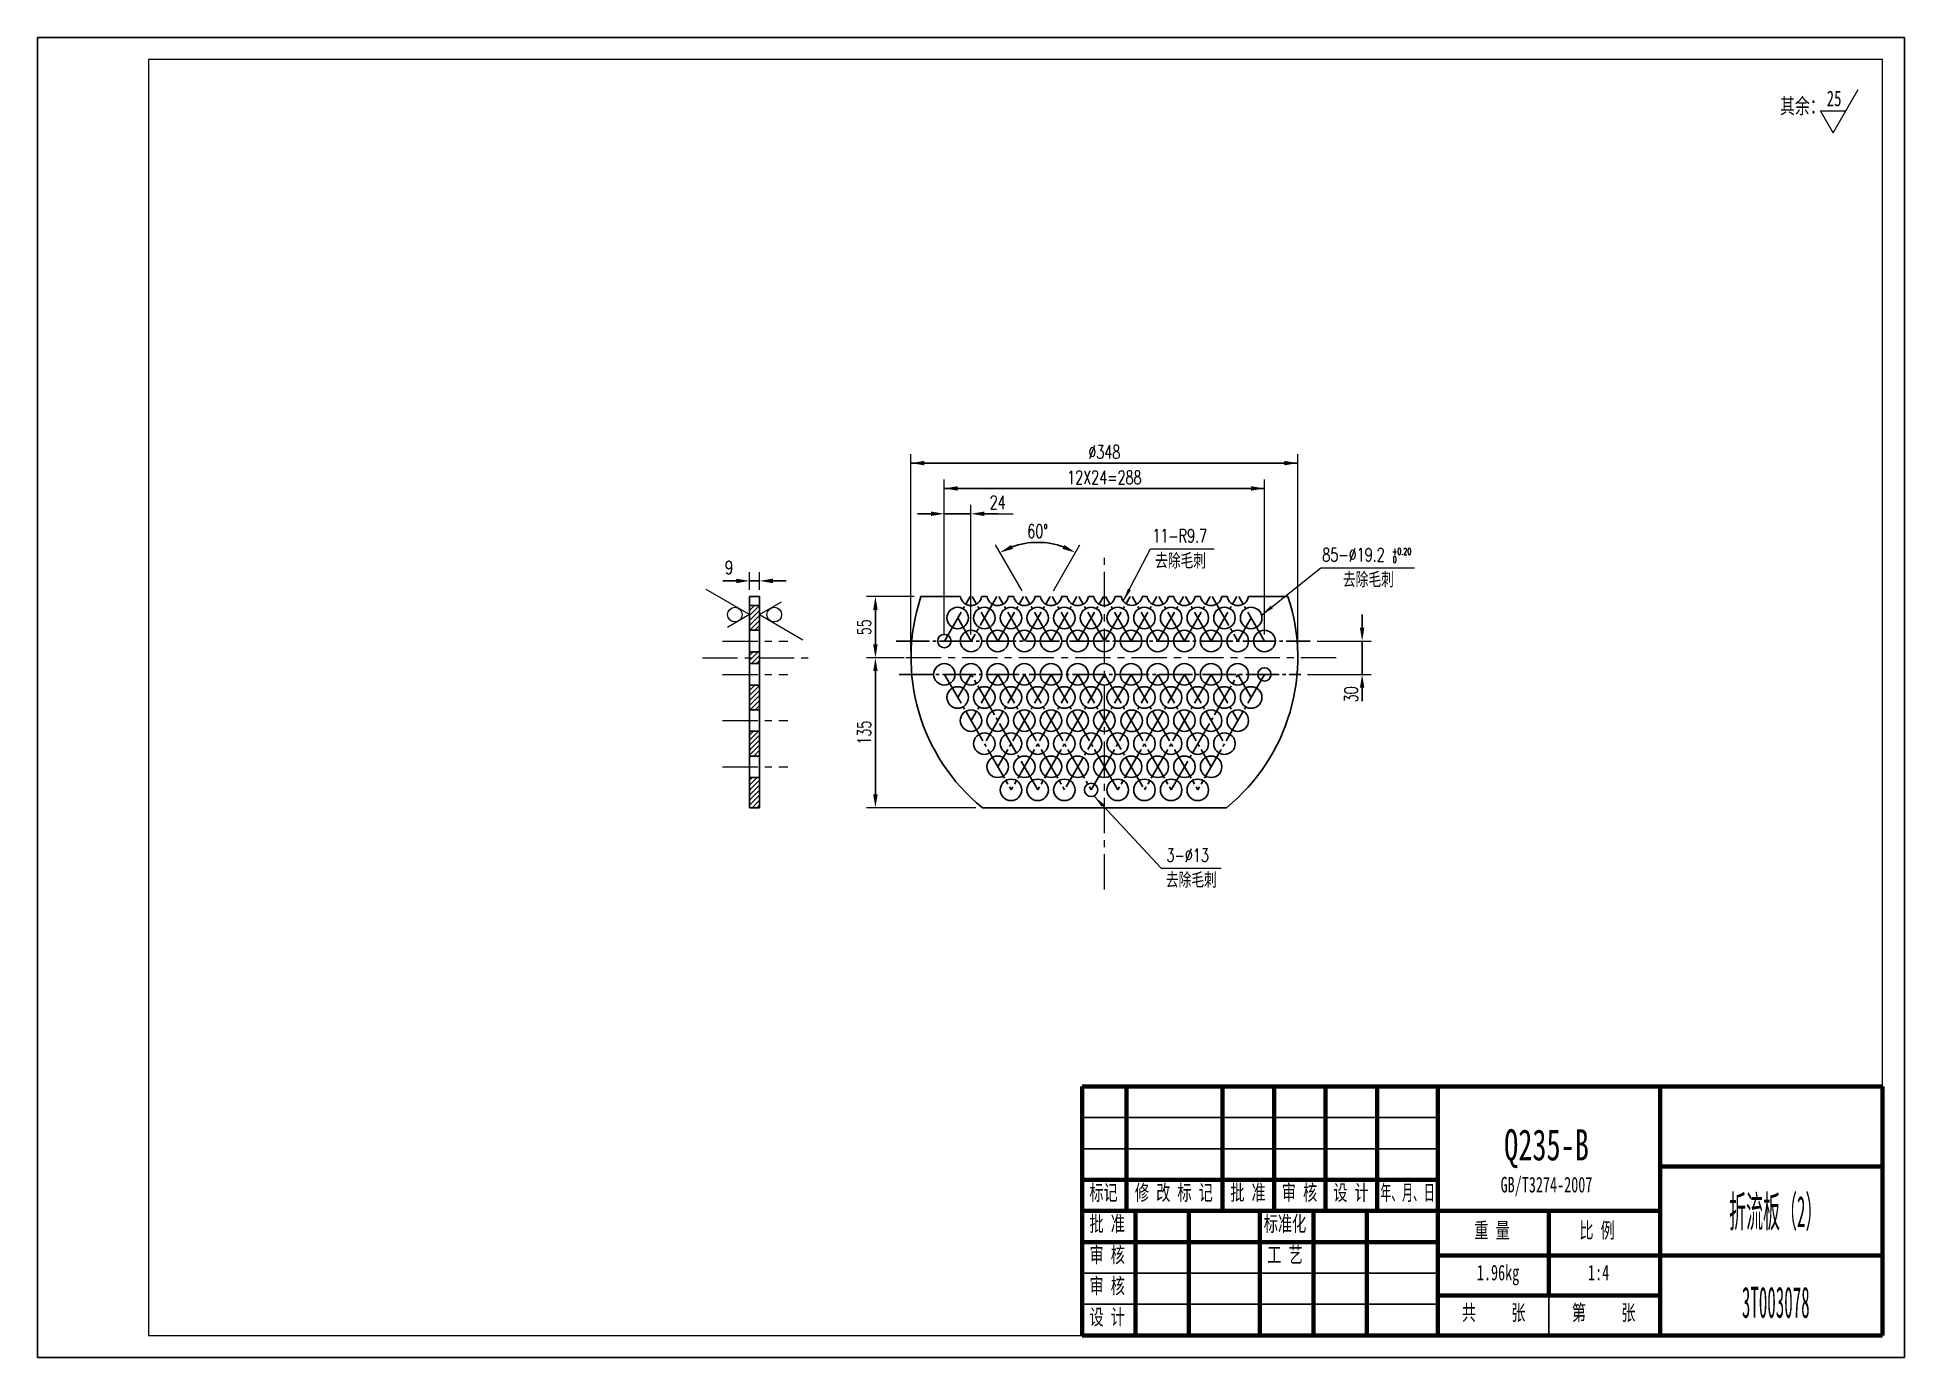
# Model space of a CAD drawing. Header units: millimetres. Extents: x 0 to 1680, y 0 to 1188.
import ezdxf

# ---------------------------------------------------------------- set-up
doc = ezdxf.new("R2010")
doc.units = ezdxf.units.MM
for name, pattern in [('CENTER', [50.8, 31.75, -6.35, 6.35, -6.35]), ('EB_DASH', [6, 3, -3]), ('EB_DASHDOT', [39, 30, -3, 3, -3])]:
    doc.linetypes.add(name, pattern=pattern)
for name, color, linetype, lineweight in [('25C', 1, 'CENTER', 18), ('CAXA1', 1, 'EB_DASHDOT', 25), ('CAXA3', 7, 'Continuous', 25), ('尺寸线', 4, 'Continuous', 9), ('标注线', 4, 'Continuous', 5), ('点划线', 1, 'EB_DASHDOT', 5), ('粗线', 7, 'Continuous', 15), ('虚线', 2, 'EB_DASH', 5)]:
    doc.layers.add(name, color=color, linetype=linetype, lineweight=lineweight)
doc.layers.add('边框', color=7, linetype='Continuous', lineweight=18, plot=False)
doc.styles.get("Standard").update_dxf_attribs({"font": 'romans.shx', "width": 0.7})
doc.styles.add('TextStyle1', font='', dxfattribs={"width": 0.510669})
doc.styles.add('UserTxtStyle4', font='', dxfattribs={"width": 0.667})
doc.styles.add('机械', font='', dxfattribs={"width": 0.4})
doc.styles.add('标准', font='', dxfattribs={"width": 0.667})
doc.styles.get('TextStyle1').set_extended_font_data('宋体')
doc.styles.get('UserTxtStyle4').set_extended_font_data('宋体')
doc.styles.get('机械').set_extended_font_data('宋体')
doc.styles.get('标准').set_extended_font_data('宋体')
doc.dimstyles.new('标准', dxfattribs={"dimscale": 4, "dimtxt": 3, "dimasz": 3, "dimexe": 2, "dimexo": 1.5, "dimgap": 1, "dimtad": 1, "dimdec": 1, "dimzin": 12, "dimdsep": 46, "dimtxsty": 'Standard', "dimcen": 0, "dimdle": 6, "dimclrd": 256, "dimclre": 256, "dimclrt": 256, "dimadec": 1, "dimazin": 3, "dimtfac": 1, "dimtdec": 1, "dimtmove": 1, "dimatfit": 0, "dimfxl": 0, "dimtolj": 1, "dimarcsym": 0})

# ---------------------------------------------------------------- blocks, each defined once
blk = doc.blocks.new('*X41')
at = {"layer": '尺寸线', "linetype": 'ByBlock'}
for points in [[(816, 782.1), (828, 780.1), (828, 784.1)], [(1104, 782.1), (1092, 780.1), (1092, 784.1)]]:
    blk.add_hatch(color=256, dxfattribs=at).paths.add_polyline_path(points, flags=0)
for p, q in [((816, 650.8), (816, 790.1)), ((1104, 650.8), (1104, 790.1))]:
    blk.add_line(p, q, dxfattribs=at)
at = {"layer": '尺寸线', "linetype": 'ByBlock', "lineweight": -2}
for p, q in [((816, 782.1), (1104, 782.1)), ((816, 644.8), (816, 644.8))]:
    blk.add_line(p, q, dxfattribs=at)
at = {"layer": '尺寸线', "linetype": 'ByBlock', "insert": (960, 792.1), "char_height": 12, "width": 100.8, "attachment_point": 5}
blk.add_mtext('12X24=288', dxfattribs=at)
blk = doc.blocks.new('*X42')
at = {"layer": '尺寸线', "linetype": 'ByBlock'}
for points in [[(816, 759.3), (804, 757.3), (804, 761.3)], [(840, 759.3), (852, 757.3), (852, 761.3)]]:
    blk.add_hatch(color=256, dxfattribs=at).paths.add_polyline_path(points, flags=0)
at = {"layer": '尺寸线', "linetype": 'ByBlock', "lineweight": -2}
for p, q in [((804, 759.3), (792, 759.3)), ((816, 759.3), (840, 759.3)), ((864, 759.3), (852, 759.3)), ((816, 644.8), (816, 644.8))]:
    blk.add_line(p, q, dxfattribs=at)
at = {"layer": '尺寸线', "linetype": 'ByBlock'}
for p, q in [((816, 650.8), (816, 767.3)), ((840, 650.8), (840, 767.3))]:
    blk.add_line(p, q, dxfattribs=at)
at = {"layer": '尺寸线', "linetype": 'ByBlock', "insert": (864, 769.6), "char_height": 12, "width": 20.4, "attachment_point": 5}
blk.add_mtext('24', dxfattribs=at)
blk = doc.blocks.new('*X43')
at = {"layer": '尺寸线', "linetype": 'ByBlock'}
for points in [[(1191.9, 644.8), (1189.9, 656.8), (1193.9, 656.8)], [(1191.9, 614.8), (1189.9, 602.8), (1193.9, 602.8)]]:
    blk.add_hatch(color=256, dxfattribs=at).paths.add_polyline_path(points, flags=0)
at = {"layer": '尺寸线', "linetype": 'ByBlock', "lineweight": -2}
for p, q in [((1191.9, 656.8), (1191.9, 668.8)), ((1145.3, 644.8), (1145.3, 644.8)), ((1191.9, 644.8), (1191.9, 614.8)), ((1191.9, 590.8), (1191.9, 602.8))]:
    blk.add_line(p, q, dxfattribs=at)
at = {"layer": '尺寸线', "linetype": 'ByBlock'}
for p, q in [((1151.3, 644.8), (1199.9, 644.8)), ((1142.8, 614.8), (1199.9, 614.8))]:
    blk.add_line(p, q, dxfattribs=at)
at = {"layer": '尺寸线', "linetype": 'ByBlock', "insert": (1181.9, 596.8), "char_height": 12, "width": 24, "attachment_point": 5, "rotation": 90}
blk.add_mtext('30', dxfattribs=at)
blk = doc.blocks.new('*X44')
at = {"layer": '尺寸线', "linetype": 'ByBlock'}
for points in [[(866, 724.4), (876.1, 731.3), (877.8, 727.7)], [(934, 724.4), (922.3, 727.7), (924, 731.3)]]:
    blk.add_hatch(color=256, dxfattribs=at).paths.add_polyline_path(points, flags=0)
for p, q in [((885.9, 690), (862, 731.4)), ((914.1, 690), (938, 731.4))]:
    blk.add_line(p, q, dxfattribs=at)
at = {"layer": '尺寸线', "linetype": 'ByBlock', "lineweight": -2}
blk.add_arc((900, 665.6), 68, 70.1297, 109.8703, dxfattribs=at)
at = {"layer": '尺寸线', "linetype": 'ByBlock', "insert": (900, 743.6), "char_height": 12, "width": 28.8, "attachment_point": 5}
blk.add_mtext('60%%D', dxfattribs=at)
blk = doc.blocks.new('*X45')
at = {"layer": '尺寸线', "linetype": 'Continuous'}
blk.add_hatch(color=256, dxfattribs=at).paths.add_polyline_path([(950.5, 505.4), (959.8, 497.7), (957.6, 495.6)], flags=0)
for p, q in [((950.5, 505.4), (1011.2, 440.3)), ((1011.2, 440.3), (1065, 440.3))]:
    blk.add_line(p, q, dxfattribs=at)
at = {"layer": '尺寸线'}
blk.add_line((1065, 440.3), (1065, 440.3), dxfattribs=at)
blk = doc.blocks.new('*X46')
at = {"layer": '尺寸线', "linetype": 'Continuous'}
blk.add_hatch(color=256, dxfattribs=at).paths.add_polyline_path([(977, 680.6), (981.2, 691.9), (983.9, 690.6)], flags=0)
for p, q in [((977, 680.6), (1001.6, 727.7)), ((1001.6, 727.7), (1058.8, 727.7))]:
    blk.add_line(p, q, dxfattribs=at)
at = {"layer": '尺寸线'}
blk.add_line((1058.8, 727.7), (1058.8, 727.7), dxfattribs=at)
blk = doc.blocks.new('*X47')
at = {"layer": '尺寸线', "linetype": 'Continuous'}
blk.add_hatch(color=256, dxfattribs=at).paths.add_polyline_path([(1101.4, 668.1), (1109.8, 676.7), (1111.7, 674.4)], flags=0)
for p, q in [((1101.4, 668.1), (1154.6, 710.7)), ((1154.6, 710.7), (1239.1, 710.7))]:
    blk.add_line(p, q, dxfattribs=at)
at = {"layer": '尺寸线'}
blk.add_line((1239.1, 710.7), (1239.1, 710.7), dxfattribs=at)
blk = doc.blocks.new('*X48')
at = {"layer": '尺寸线', "linetype": 'ByBlock'}
for points in [[(754, 629.8), (756, 617.8), (752, 617.8)], [(754, 494.8), (756, 506.8), (752, 506.8)]]:
    blk.add_hatch(color=256, dxfattribs=at).paths.add_polyline_path(points, flags=0)
for p, q in [((780, 629.8), (746, 629.8)), ((844.3, 494.8), (746, 494.8))]:
    blk.add_line(p, q, dxfattribs=at)
at = {"layer": '尺寸线', "linetype": 'ByBlock', "lineweight": -2}
blk.add_line((754, 506.8), (754, 617.8), dxfattribs=at)
at = {"layer": '尺寸线', "linetype": 'ByBlock', "insert": (744, 562.3), "char_height": 12, "width": 26.4, "attachment_point": 5, "rotation": 90}
blk.add_mtext('135', dxfattribs=at)
blk = doc.blocks.new('*X49')
at = {"layer": '尺寸线', "linetype": 'ByBlock'}
for points in [[(754, 684.8), (756, 672.8), (752, 672.8)], [(754, 629.8), (756, 641.8), (752, 641.8)]]:
    blk.add_hatch(color=256, dxfattribs=at).paths.add_polyline_path(points, flags=0)
for p, q in [((788.9, 684.8), (746, 684.8)), ((774, 629.8), (746, 629.8))]:
    blk.add_line(p, q, dxfattribs=at)
at = {"layer": '尺寸线', "linetype": 'ByBlock', "lineweight": -2}
blk.add_line((754, 641.8), (754, 672.8), dxfattribs=at)
at = {"layer": '尺寸线', "linetype": 'ByBlock', "insert": (744, 657.3), "char_height": 12, "width": 24, "attachment_point": 5, "rotation": 90}
blk.add_mtext('55', dxfattribs=at)
blk = doc.blocks.new('*X50')
at = {"layer": '尺寸线', "linetype": 'ByBlock'}
for points in [[(786, 804.9), (798, 806.9), (798, 802.9)], [(1134, 804.9), (1122, 806.9), (1122, 802.9)]]:
    blk.add_hatch(color=256, dxfattribs=at).paths.add_polyline_path(points, flags=0)
for p, q in [((786, 635.8), (786, 812.9)), ((1134, 635.8), (1134, 812.9))]:
    blk.add_line(p, q, dxfattribs=at)
at = {"layer": '尺寸线', "linetype": 'ByBlock', "lineweight": -2}
for p, q in [((1134, 804.9), (786, 804.9)), ((1134, 629.8), (1134, 629.8))]:
    blk.add_line(p, q, dxfattribs=at)
at = {"layer": '尺寸线', "linetype": 'ByBlock', "insert": (960, 814.9), "char_height": 12, "width": 48, "attachment_point": 5}
blk.add_mtext('%%C348', dxfattribs=at)
blk = doc.blocks.new('*X51')
at = {"layer": '尺寸线', "linetype": 'ByBlock'}
for points in [[(640.8, 698.9), (628.8, 696.9), (628.8, 700.9)], [(649.8, 698.9), (661.8, 696.9), (661.8, 700.9)]]:
    blk.add_hatch(color=256, dxfattribs=at).paths.add_polyline_path(points, flags=0)
for p, q in [((640.8, 690.8), (640.8, 706.9)), ((649.8, 690.8), (649.8, 706.9))]:
    blk.add_line(p, q, dxfattribs=at)
at = {"layer": '尺寸线', "linetype": 'ByBlock', "lineweight": -2}
for p, q in [((628.8, 698.9), (616.8, 698.9)), ((640.8, 698.9), (649.8, 698.9)), ((673.8, 698.9), (661.8, 698.9)), ((640.8, 684.8), (640.8, 684.8))]:
    blk.add_line(p, q, dxfattribs=at)
at = {"layer": '尺寸线', "linetype": 'ByBlock', "insert": (622.3, 710.9), "char_height": 12, "width": 8.4, "attachment_point": 5}
blk.add_mtext('9', dxfattribs=at)

msp = doc.modelspace()

# ---------------------------------------------------------------- hatches: boundary and pattern name
at = {"layer": '尺寸线'}
h = msp.add_hatch(dxfattribs=at)
h.set_pattern_fill('ANSI31', color=256, style=0, pattern_type=0)
h.paths.add_polyline_path([(649.79, 494.8), (649.79, 521.99), (640.79, 521.99), (640.79, 494.8)], flags=0)
h.paths.add_polyline_path([(649.79, 541.34), (649.79, 563.56), (640.79, 563.56), (640.79, 541.34)], flags=0)
h.paths.add_polyline_path([(649.79, 582.91), (649.79, 605.13), (640.79, 605.13), (640.79, 582.91)], flags=0)
h.paths.add_polyline_path([(649.79, 624.48), (649.79, 635.13), (640.79, 635.13), (640.79, 624.48)], flags=0)
h.paths.add_polyline_path([(649.79, 654.48), (649.79, 676.7), (640.79, 676.7), (640.79, 654.48)], flags=0)

# ---------------------------------------------------------------- linework, layer by layer
at = {"layer": '25C'}
for p, q in [((960.03, 421.19), (960.03, 721.07)), ((616.43, 644.8), (675.11, 644.8)), ((598.29, 629.8), (695.27, 629.8)), ((1168.64, 629.8), (751.42, 629.8)), ((616.43, 614.8), (675.11, 614.8)), ((616.43, 573.23), (675.11, 573.23)), ((616.43, 531.66), (675.11, 531.66))]:
    msp.add_line(p, q, dxfattribs=at)
at = {"layer": 'CAXA1', "color": 1, "linetype": 'EB_DASHDOT', "lineweight": 25}
for p, q in [((816.03, 644.8), (839.12, 684.8)), ((863.12, 684.8), (840.03, 644.8)), ((864.03, 644.8), (840.93, 684.8)), ((936.03, 644.8), (959.12, 684.8)), ((984.03, 644.8), (960.93, 684.8)), ((1056.03, 644.8), (1079.12, 684.8)), ((1056.93, 684.8), (1080.03, 644.8)), ((1104.03, 644.8), (1080.93, 684.8)), ((840.03, 644.8), (828.03, 665.59)), ((1080.03, 644.8), (1092.03, 665.59)), ((816.03, 614.8), (876.03, 510.88)), ((840.03, 614.8), (828.03, 594.02)), ((864.03, 614.8), (840.03, 573.23)), ((900.03, 510.88), (840.03, 614.8)), ((936.03, 614.8), (960.03, 573.23)), ((984.03, 614.8), (960.03, 573.23)), ((1020.03, 510.88), (1080.03, 614.8)), ((1104.03, 614.8), (1044.03, 510.88)), ((1056.03, 614.8), (1080.03, 573.23)), ((1080.03, 614.8), (1092.03, 594.02)), ((960.03, 531.66), (948.03, 510.88)), ((960.03, 531.66), (972.03, 510.88))]:
    msp.add_line(p, q, dxfattribs=at)
at = {"layer": 'CAXA1'}
for p, q in [((864.03, 644.8), (887.12, 684.8)), ((888.03, 644.8), (864.93, 684.8)), ((888.03, 644.8), (911.12, 684.8)), ((912.03, 644.8), (888.93, 684.8)), ((912.03, 644.8), (935.12, 684.8)), ((936.03, 644.8), (912.93, 684.8)), ((960.03, 644.8), (936.93, 684.8)), ((960.03, 644.8), (983.12, 684.8)), ((984.03, 644.8), (1007.12, 684.8)), ((1008.03, 644.8), (984.93, 684.8)), ((1008.03, 644.8), (1031.12, 684.8)), ((1032.03, 644.8), (1008.93, 684.8)), ((1032.03, 644.8), (1055.12, 684.8)), ((1056.03, 644.8), (1032.93, 684.8)), ((888.03, 614.8), (852.03, 552.45)), ((912.03, 614.8), (864.03, 531.66)), ((864.03, 614.8), (924.03, 510.88)), ((936.03, 614.8), (876.03, 510.88)), ((888.03, 614.8), (948.03, 510.88)), ((960.03, 614.8), (900.03, 510.88)), ((912.03, 614.8), (960.03, 531.66)), ((1008.03, 614.8), (960.03, 531.66)), ((960.03, 614.8), (1020.03, 510.88)), ((1032.03, 614.8), (972.03, 510.88)), ((984.03, 614.8), (1044.03, 510.88)), ((1056.03, 614.8), (996.03, 510.88)), ((1008.03, 614.8), (1056.03, 531.66)), ((1032.03, 614.8), (1068.03, 552.45)), ((960.03, 573.23), (924.03, 510.88)), ((960.03, 573.23), (996.03, 510.88))]:
    msp.add_line(p, q, dxfattribs=at)
at = {"layer": 'CAXA1', "linetype": 'EB_DASHDOT', "lineweight": 25}
for p, q in [((772.69, 644.8), (1145.27, 644.8)), ((775.27, 614.8), (1136.76, 614.8))]:
    msp.add_line(p, q, dxfattribs=at)
at = {"layer": 'CAXA3', "color": 0, "linetype": 'Continuous', "lineweight": 25}
for p, q in [((640.79, 684.8), (640.79, 494.8)), ((640.79, 684.8), (649.79, 684.8)), ((640.79, 676.7), (649.79, 676.7)), ((649.79, 684.8), (649.79, 494.8)), ((830.48, 684.8), (794.95, 684.8)), ((854.48, 684.8), (849.57, 684.8)), ((878.48, 684.8), (873.57, 684.8)), ((902.48, 684.8), (897.57, 684.8)), ((926.48, 684.8), (921.57, 684.8)), ((950.48, 684.8), (945.57, 684.8)), ((975.11, 684.8), (969.57, 684.8)), ((998.48, 684.8), (994.12, 684.8)), ((1022.48, 684.8), (1017.57, 684.8)), ((1046.48, 684.8), (1041.57, 684.8)), ((1070.48, 684.8), (1065.57, 684.8)), ((1125.11, 684.8), (1089.57, 684.8)), ((640.79, 654.48), (649.79, 654.48)), ((640.79, 635.13), (649.79, 635.13)), ((640.79, 624.48), (649.79, 624.48)), ((640.79, 605.13), (649.79, 605.13)), ((640.79, 582.91), (649.79, 582.91)), ((640.79, 563.56), (649.79, 563.56)), ((640.79, 541.34), (649.79, 541.34)), ((640.79, 521.99), (649.79, 521.99)), ((640.79, 494.8), (649.79, 494.8)), ((1069.8, 494.8), (850.25, 494.8))]:
    msp.add_line(p, q, dxfattribs=at)
for centre, radius in [((828.03, 665.59), 9.68), ((852.03, 665.59), 9.68), ((876.03, 665.59), 9.68), ((900.03, 665.59), 9.68), ((924.03, 665.59), 9.68), ((948.03, 665.59), 9.68), ((972.03, 665.59), 9.68), ((996.03, 665.59), 9.68), ((1020.03, 665.59), 9.68), ((1044.03, 665.59), 9.68), ((1068.03, 665.59), 9.68), ((1092.03, 665.59), 9.68), ((816.03, 644.8), 6), ((840.03, 644.8), 9.68), ((864.03, 644.8), 9.68), ((888.03, 644.8), 9.68), ((912.03, 644.8), 9.68), ((936.03, 644.8), 9.68), ((960.03, 644.8), 9.68), ((984.03, 644.8), 9.68), ((1008.03, 644.8), 9.68), ((1032.03, 644.8), 9.68), ((1056.03, 644.8), 9.68), ((1080.03, 644.8), 9.68), ((1104.03, 644.8), 9.68), ((816.03, 614.8), 9.68), ((840.03, 614.8), 9.68), ((864.03, 614.8), 9.68), ((888.03, 614.8), 9.68), ((912.03, 614.8), 9.68), ((936.03, 614.8), 9.68), ((960.03, 614.8), 9.68), ((984.03, 614.8), 9.68), ((1008.03, 614.8), 9.68), ((1032.03, 614.8), 9.68), ((1056.03, 614.8), 9.68), ((1080.03, 614.8), 9.68), ((1104.03, 614.8), 6), ((828.03, 594.02), 9.68), ((852.03, 594.02), 9.68), ((876.03, 594.02), 9.68), ((900.03, 594.02), 9.68), ((924.03, 594.02), 9.68), ((948.03, 594.02), 9.68), ((972.03, 594.02), 9.68), ((996.03, 594.02), 9.68), ((1020.03, 594.02), 9.68), ((1044.03, 594.02), 9.68), ((1068.03, 594.02), 9.68), ((1092.03, 594.02), 9.68), ((840.03, 573.23), 9.68), ((864.03, 573.23), 9.68), ((888.03, 573.23), 9.68), ((912.03, 573.23), 9.68), ((936.03, 573.23), 9.68), ((960.03, 573.23), 9.68), ((984.61, 573.02), 9.68), ((1008.03, 573.23), 9.68), ((1032.03, 573.23), 9.68), ((1056.03, 573.23), 9.68), ((1080.03, 573.23), 9.68), ((852.03, 552.45), 9.68), ((876.03, 552.45), 9.68), ((900.03, 552.45), 9.68), ((924.03, 552.45), 9.68), ((948.03, 552.45), 9.68), ((972.03, 552.45), 9.68), ((996.03, 552.45), 9.68), ((1020.03, 552.45), 9.68), ((1044.03, 552.45), 9.68), ((1068.03, 552.45), 9.68), ((864.03, 531.66), 9.68), ((888.03, 531.66), 9.68), ((912.03, 531.66), 9.68), ((936.03, 531.66), 9.68), ((960.03, 531.66), 9.68), ((984.03, 531.66), 9.68), ((1008.03, 531.66), 9.68), ((1032.03, 531.66), 9.68), ((1056.03, 531.66), 9.68), ((876.03, 510.88), 9.68), ((900.03, 510.88), 9.68), ((924.03, 510.88), 9.68), ((948.03, 510.88), 6), ((972.03, 510.88), 9.68), ((996.03, 510.88), 9.68), ((1020.03, 510.88), 9.68), ((1044.03, 510.88), 9.68)]:
    msp.add_circle(centre, radius, dxfattribs=at)
for centre, radius, start, end in [((960.03, 629.8), 174, 161.57325, 230.88326), ((840.03, 686.37), 9.67, 189.33422, 350.66578), ((864.03, 686.37), 9.68, 189.33422, 350.66578), ((888.03, 686.37), 9.68, 189.33422, 350.66578), ((912.03, 686.37), 9.68, 189.33422, 350.66578), ((936.03, 686.37), 9.68, 189.33422, 350.66578), ((960.03, 686.37), 9.68, 189.33422, 350.66578), ((984.61, 686.59), 9.68, 190.63522, 349.36478), ((1008.03, 686.37), 9.68, 189.33422, 350.66578), ((1032.03, 686.37), 9.68, 189.33422, 350.66578), ((1056.03, 686.37), 9.68, 189.33422, 350.66578), ((960.03, 629.8), 174, 309.11674, 18.42675), ((1080.03, 686.37), 9.67, 189.33422, 350.66578)]:
    msp.add_arc(centre, radius, start, end, dxfattribs=at)
at = {"layer": '尺寸线'}
msp.add_line((852.03, 759.34), (877.95, 759.34), dxfattribs=at)
at = {"layer": '标注线'}
for p, q in [((1615.6, 1102.1), (1638.14, 1141.15)), ((1604.15, 1121.92), (1627.04, 1121.92)), ((1615.6, 1102.1), (1604.15, 1121.92)), ((640.79, 668.56), (601.74, 691.1)), ((649.79, 668.56), (669.61, 680)), ((640.79, 668.56), (620.97, 657.11)), ((649.79, 668.56), (688.84, 646.01))]:
    msp.add_line(p, q, dxfattribs=at)
for centre in [(627.58, 668.56), (663.01, 668.56)]:
    msp.add_circle(centre, 6.61, dxfattribs=at)
at = {"layer": '点划线', "linetype": 'Continuous', "lineweight": 25}
for p, q in [((1260, 216), (940, 216)), ((1260, 188), (940, 188)), ((1260, 76), (940, 76)), ((1260, 48), (940, 48))]:
    msp.add_line(p, q, dxfattribs=at)
at = {"layer": '粗线'}
for p, q in [((1660, 1168), (100, 1168)), ((100, 1168), (100, 20)), ((1660, 20), (1660, 1168)), ((100, 20), (1660, 20))]:
    msp.add_line(p, q, dxfattribs=at)
at = {"layer": '粗线', "linetype": 'Continuous', "lineweight": 70}
for p, q in [((940, 244), (1660, 244)), ((940, 244), (940, 20)), ((980, 132), (980, 244)), ((1066.33, 132), (1066.33, 244)), ((1112.67, 132), (1112.67, 244)), ((1159, 132), (1159, 244)), ((1205.33, 132), (1205.33, 244)), ((1260, 244), (1260, 20)), ((1460, 20), (1460, 244)), ((1660, 244), (1660, 20)), ((1660, 172), (1460, 172)), ((1260, 160), (940, 160)), ((1460, 132), (940, 132)), ((988, 20), (988, 132)), ((1036, 20), (1036, 132)), ((1100, 20), (1100, 132)), ((1148, 20), (1148, 132)), ((1196, 20), (1196, 132)), ((1360, 132), (1360, 56)), ((1260, 104), (940, 104)), ((1460, 92), (1260, 92)), ((1660, 92), (1460, 92)), ((1460, 56), (1260, 56)), ((1660, 20), (940, 20))]:
    msp.add_line(p, q, dxfattribs=at)
at = {"layer": '虚线', "linetype": 'Continuous', "lineweight": 25}
msp.add_line((1360, 56), (1360, 20), dxfattribs=at)
at = {"layer": '边框', "linetype": 'Continuous', "lineweight": 25}
for p, q in [((0, 0), (0, 1188)), ((0, 1188), (1680, 1188)), ((1680, 1188), (1680, 0)), ((1680, 0), (0, 0))]:
    msp.add_line(p, q, dxfattribs=at)

# ---------------------------------------------------------------- block references
at = {"layer": '尺寸线'}
for name in ['*X46', '*X47', '*X45']:
    msp.add_blockref(name, (0, 0), dxfattribs=at)

# ---------------------------------------------------------------- texts
at = {"layer": '尺寸线', "width": 126.4701, "attachment_point": 1}
for s, insert, char_height in [('11-R9.7', (1003.1, 745.54), 12), ('去除毛刺', (1005.64, 723.33), 12), ('85-%%C19.2', (1156.07, 728.48), 12), ('+0.20', (1218.87, 728.48), 6), ('去除毛刺', (1174.6, 706.44), 12), ('0', (1219.48, 721.05), 6), ('3-%%C13', (1015.87, 458.12), 12), ('去除毛刺', (1015.33, 436.08), 12)]:
    msp.add_mtext(s, dxfattribs=dict(at, insert=insert, char_height=char_height))
at = {"layer": '标注线', "char_height": 14, "attachment_point": 1}
for s, insert, width in [('其余：', (1567.92, 1133.34), 156.5896), ('{\\fSimSun|b0|i0|c119|p8;25}', (1609.84, 1140.02), 21.2773)]:
    msp.add_mtext(s, dxfattribs=dict(at, insert=insert, width=width))
at = {"layer": '标注线', "attachment_point": 5}
for s, insert, char_height, width, style in [('Q235-B', (1357.76, 187.98), 28, 155.8408, '标准'), ('GB/T3274-2007', (1357.76, 153.97), 14, 170.3666, '标准'), ('折流板（2）', (1564.05, 129.63), 28, 167.7511, '机械'), ('3T003078', (1564.05, 49.63), 28, 222.2871, '机械')]:
    msp.add_mtext(s, dxfattribs=dict(at, insert=insert, char_height=char_height, width=width, style=style))
at = {"layer": '粗线', "char_height": 14, "attachment_point": 1}
for s, insert, width, style in [('标记', (946.51, 155.59), 50.7365, 'UserTxtStyle4'), ('修 改 标 记', (987.54, 155.59), 143.8052, 'UserTxtStyle4'), ('批 准', (1073.31, 155.59), 64.2247, 'UserTxtStyle4'), ('审 核', (1119.64, 155.59), 62.9796, 'UserTxtStyle4'), ('设 计', (1165.97, 155.59), 63.8097, 'UserTxtStyle4'), ('年、月、日', (1208.39, 155.59), 97.152, 'TextStyle1'), ('批 准', (946.61, 127.59), 64.2247, 'UserTxtStyle4'), ('标准化', (1103.41, 127.59), 77.4016, 'UserTxtStyle4'), ('重 量', (1292.85, 121.59), 64.2247, 'UserTxtStyle4'), ('比 例', (1387.36, 121.59), 60.282, 'UserTxtStyle4'), ('审 核', (946.61, 99.59), 62.9796, 'UserTxtStyle4'), ('工 艺', (1106.61, 99.59), 63.3946, 'UserTxtStyle4'), ('审 核', (946.61, 71.59), 62.9796, 'UserTxtStyle4'), ('设 计', (946.61, 43.59), 63.8097, 'UserTxtStyle4'), ('共     张', (1281.64, 47.59), 117.4513, 'UserTxtStyle4'), ('第     张', (1380.59, 47.59), 117.3475, 'UserTxtStyle4')]:
    msp.add_mtext(s, dxfattribs=dict(at, insert=insert, width=width, style=style))
at = {"layer": '粗线', "color": 0, "linetype": 'Continuous', "lineweight": 25, "char_height": 14, "attachment_point": 1, "style": 'UserTxtStyle4'}
for s, insert, width in [('1.96kg', (1295.14, 83.59), 75.8453), ('1:4', (1395.14, 83.59), 35.8994)]:
    msp.add_mtext(s, dxfattribs=dict(at, insert=insert, width=width))

# ---------------------------------------------------------------- dimensions: what is measured, and where the dimension line sits
at = {"layer": '尺寸线'}
for base, p1, p2, text, picture, middle in [((786.03, 804.9), (1134.03, 629.8), (786.03, 629.8), '%%C<>', '*X50', (960.03, 814.9)), ((1104.03, 782.1), (816.03, 644.8), (1104.03, 644.8), '12X24=<>', '*X41', (960.03, 792.1))]:
    dim = msp.add_linear_dim(base=base, p1=p1, p2=p2, text=text, dimstyle='标准', override={"dimsah": 1, "dimtzin": 0}, dxfattribs=at)
    dim.commit()
    dim.dimension.update_dxf_attribs({"geometry": picture, "text_midpoint": middle, "dimtype": 160})
for base, p1, p2, picture, middle in [((840.03, 759.34), (816.03, 644.8), (840.03, 644.8), '*X42', (864.03, 769.34)), ((649.79, 698.91), (640.79, 684.8), (649.79, 684.8), '*X51', (622.27, 708.91))]:
    dim = msp.add_linear_dim(base=base, p1=p1, p2=p2, dimstyle='标准', override={"dimsah": 1, "dimtzin": 0}, dxfattribs=at)
    dim.commit()
    dim.dimension.update_dxf_attribs({"geometry": picture, "text_midpoint": middle, "dimtype": 160})
dim = msp.add_angular_dim_2l(base=(900.03, 733.55), line1=((888.03, 644.8), (911.12, 684.8)), line2=((912.03, 644.8), (888.93, 684.8)), dimstyle='标准', override={"dimtad": 1, "dimtih": 0, "dimtoh": 0, "dimsah": 1, "dimtzin": 12}, dxfattribs=at)
dim.commit()
dim.dimension.update_dxf_attribs({"geometry": '*X44', "text_midpoint": (900.03, 743.55)})
for base, p1, p2, picture, middle in [((753.97, 684.8), (780.03, 629.8), (794.95, 684.8), '*X49', (743.97, 657.3)), ((1191.89, 614.8), (1145.27, 644.8), (1136.76, 614.8), '*X43', (1181.89, 596.8)), ((753.97, 629.8), (850.25, 494.8), (786.03, 629.8), '*X48', (743.97, 562.3))]:
    dim = msp.add_linear_dim(base=base, p1=p1, p2=p2, angle=90, dimstyle='标准', override={"dimsah": 1, "dimtzin": 0}, dxfattribs=at)
    dim.commit()
    dim.dimension.update_dxf_attribs({"geometry": picture, "text_midpoint": middle, "dimtype": 160})

doc.saveas('drawing.dxf')
